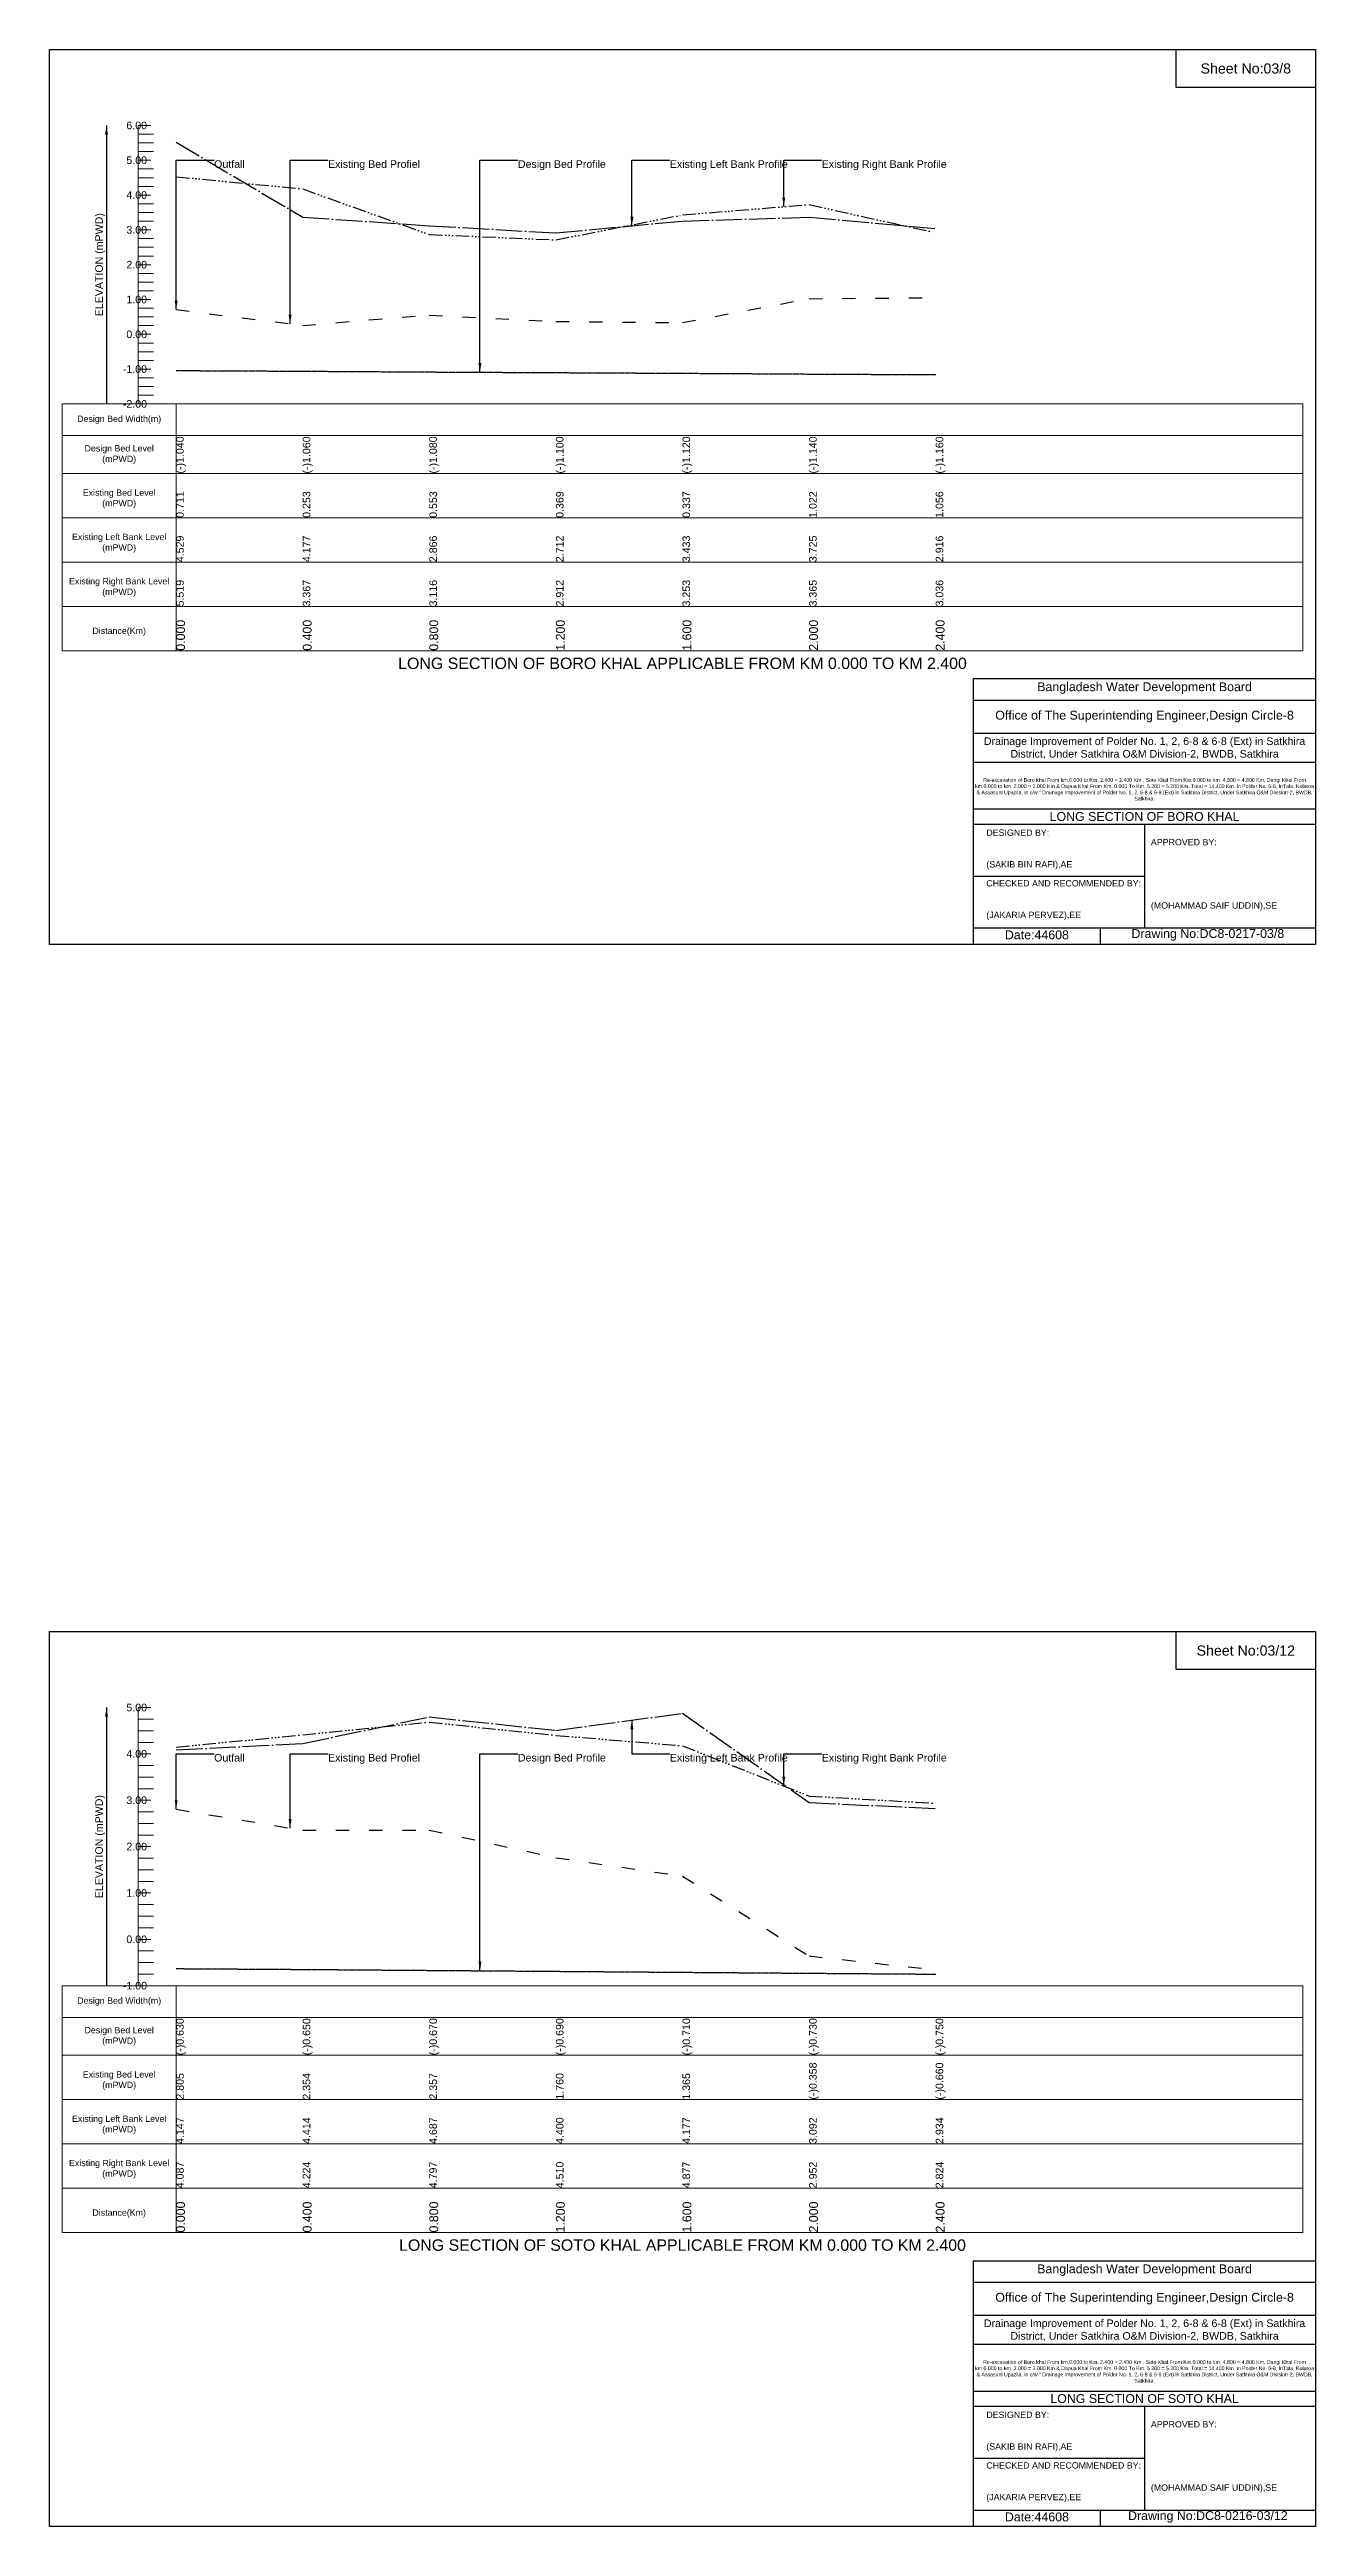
# Model space of a CAD drawing. Header units: inches. Extents: x 91000 to 218000, y -5656 to 30000.
# Drawn here: x 120000 to 128000, y -5656 to 10000 of the extents above; entities that cross this region are included whole.
import ezdxf

# ---------------------------------------------------------------- set-up
doc = ezdxf.new("R2010")
doc.units = ezdxf.units.IN
doc.header["$LTSCALE"] = 7
doc.header["$MEASUREMENT"] = 0
for name, pattern in [('ACAD_ISO03W100', [30, 12, -18]), ('ACAD_ISO04W100', [30, 24, -3, 0, -3]), ('ACAD_ISO14W100', [24, 12, -3, 0, -3, 0, -3, 0, -3]), ('CENTER', [2, 1.25, -0.25, 0.25, -0.25])]:
    doc.linetypes.add(name, pattern=pattern)
for name, color, linetype, lineweight in [('Design Bed Level Long Section', 7, 'CENTER', 25), ('Existing Bed Level for Long Section', 7, 'ACAD_ISO03W100', 25), ('Existing Left Bank of Long section', 7, 'ACAD_ISO04W100', 25), ('Existing Right Bank of Long Section', 7, 'ACAD_ISO14W100', 25), ('Long Section Border', 7, 'Continuous', 9), ('Long Section Labels', 7, 'Continuous', 9), ('Vscale for Long Section', 7, 'Continuous', 9)]:
    doc.layers.add(name, color=color, linetype=linetype, lineweight=lineweight)
doc.styles.get("Standard").update_dxf_attribs({"font": 'arial.ttf'})
doc.dimstyles.get("Standard").update_dxf_attribs({"dimtxt": 0.18, "dimasz": 0.18, "dimexe": 0.18, "dimexo": 0.0625, "dimgap": 0.09, "dimtad": 0, "dimtih": 1, "dimtoh": 1, "dimdec": 4, "dimzin": 0, "dimdsep": 46, "dimtxsty": 'Standard', "dimcen": 0.09, "dimadec": 0, "dimazin": 0, "dimtfac": 1, "dimtdec": 4, "dimtofl": 0, "dimtmove": 0, "dimatfit": 3, "dimfxl": 1, "dimtolj": 1, "dimtzin": 0, "dimarcsym": 0})

msp = doc.modelspace()

# ---------------------------------------------------------------- linework, layer by layer
for points in [[(120000, 10000), (128000, 10000), (128000, 4344), (120000, 4344)], [(127120, 10000), (128000, 10000), (128000, 9760), (127120, 9760)], [(120000, 0), (128000, 0), (128000, -5656), (120000, -5656)], [(127120, 0), (128000, 0), (128000, -240), (127120, -240)]]:
    msp.add_lwpolyline(points, close=True)
for points in [[(125840, 4344), (125840, 6024), (128000, 6024)], [(125840, 5888), (128000, 5888)], [(125840, 5680), (128000, 5680)], [(125840, 5496), (128000, 5496)], [(125840, 5200), (128000, 5200)], [(125840, 5104), (128000, 5104)], [(126920, 5104), (126920, 4448)], [(125840, 4776), (126920, 4776)], [(125840, 4448), (128000, 4448)], [(126640, 4448), (126640, 4344)], [(125840, -5656), (125840, -3976), (128000, -3976)], [(125840, -4112), (128000, -4112)], [(125840, -4320), (128000, -4320)], [(125840, -4504), (128000, -4504)], [(125840, -4800), (128000, -4800)], [(125840, -4896), (128000, -4896)], [(126920, -4896), (126920, -5552)], [(125840, -5224), (126920, -5224)], [(125840, -5552), (128000, -5552)], [(126640, -5552), (126640, -5656)]]:
    msp.add_lwpolyline(points)
at = {"layer": 'Design Bed Level Long Section'}
for points in [[(120800, 7971), (121600, 7967), (122400, 7962), (123200, 7958), (124000, 7954), (124800, 7949), (125600, 7945)], [(120800, -2130), (121600, -2135), (122400, -2141), (123200, -2147), (124000, -2153), (124800, -2159), (125600, -2165)]]:
    msp.add_lwpolyline(points, dxfattribs=at)
at = {"layer": 'Existing Bed Level for Long Section'}
for points in [[(120800, 8356), (121600, 8256), (122400, 8322), (123200, 8281), (124000, 8274), (124800, 8425), (125600, 8432)], [(120800, -1123), (121600, -1255), (122400, -1254), (123200, -1429), (124000, -1545), (124800, -2050), (125600, -2138)]]:
    msp.add_lwpolyline(points, dxfattribs=at)
at = {"layer": 'Existing Left Bank of Long section'}
for points in [[(120800, 9414), (121600, 8941), (122400, 8886), (123200, 8841), (124000, 8916), (124800, 8940), (125600, 8868)], [(120800, -748), (121600, -707), (122400, -539), (123200, -624), (124000, -516), (124800, -1080), (125600, -1118)]]:
    msp.add_lwpolyline(points, dxfattribs=at)
at = {"layer": 'Existing Right Bank of Long Section'}
for points in [[(120800, 9196), (121600, 9119), (122400, 8831), (123200, 8797), (124000, 8955), (124800, 9020), (125600, 8842)], [(120800, -730), (121600, -652), (122400, -572), (123200, -656), (124000, -721), (124800, -1039), (125600, -1085)]]:
    msp.add_lwpolyline(points, dxfattribs=at)
at = {"layer": 'Long Section Border'}
for points in [[(120080, 7760), (127920, 7760), (127920, 6200), (120080, 6200)], [(120080, -2238), (127920, -2238), (127920, -3798), (120080, -3798)]]:
    msp.add_lwpolyline(points, close=True, dxfattribs=at)
for points in [[(120800, 7760), (120800, 6200)], [(120080, 7560), (127920, 7560)], [(120080, 7320), (127920, 7320)], [(120080, 7040), (127920, 7040)], [(120080, 6760), (127920, 6760)], [(120080, 6480), (127920, 6480)], [(120800, -2238), (120800, -3798)], [(120080, -2438), (127920, -2438)], [(120080, -2678), (127920, -2678)], [(120080, -2958), (127920, -2958)], [(120080, -3238), (127920, -3238)], [(120080, -3518), (127920, -3518)]]:
    msp.add_lwpolyline(points, dxfattribs=at)
at = {"layer": 'Vscale for Long Section'}
for points in [[(120560, 7760), (120560, 7980), (120560, 8200), (120560, 8420), (120560, 8640), (120560, 8860), (120560, 9080), (120560, 9300), (120560, 9520)], [(120560, 9520), (120640, 9520)], [(120560, 9465), (120656, 9465)], [(120560, 9410), (120656, 9410)], [(120560, 9355), (120656, 9355)], [(120560, 9300), (120640, 9300)], [(120560, 9245), (120656, 9245)], [(120560, 9190), (120656, 9190)], [(120560, 9135), (120656, 9135)], [(120560, 9080), (120640, 9080)], [(120560, 9025), (120656, 9025)], [(120560, 8970), (120656, 8970)], [(120560, 8915), (120656, 8915)], [(120560, 8860), (120640, 8860)], [(120560, 8805), (120656, 8805)], [(120560, 8750), (120656, 8750)], [(120560, 8695), (120656, 8695)], [(120560, 8640), (120640, 8640)], [(120560, 8585), (120656, 8585)], [(120560, 8530), (120656, 8530)], [(120560, 8475), (120656, 8475)], [(120560, 8420), (120640, 8420)], [(120560, 8365), (120656, 8365)], [(120560, 8310), (120656, 8310)], [(120560, 8255), (120656, 8255)], [(120560, 8200), (120640, 8200)], [(120560, 8145), (120656, 8145)], [(120560, 8090), (120656, 8090)], [(120560, 8035), (120656, 8035)], [(120560, 7980), (120640, 7980)], [(120560, 7925), (120656, 7925)], [(120560, 7870), (120656, 7870)], [(120560, 7815), (120656, 7815)], [(120560, 7760), (120640, 7760)], [(120560, -2238), (120560, -1945), (120560, -1652), (120560, -1359), (120560, -1066), (120560, -773), (120560, -480)], [(120560, -480), (120640, -480)], [(120560, -553), (120656, -553)], [(120560, -626), (120656, -626)], [(120560, -700), (120656, -700)], [(120560, -773), (120640, -773)], [(120560, -846), (120656, -846)], [(120560, -920), (120656, -920)], [(120560, -993), (120656, -993)], [(120560, -1066), (120640, -1066)], [(120560, -1139), (120656, -1139)], [(120560, -1212), (120656, -1212)], [(120560, -1286), (120656, -1286)], [(120560, -1359), (120640, -1359)], [(120560, -1432), (120656, -1432)], [(120560, -1506), (120656, -1506)], [(120560, -1579), (120656, -1579)], [(120560, -1652), (120640, -1652)], [(120560, -1725), (120656, -1725)], [(120560, -1798), (120656, -1798)], [(120560, -1872), (120656, -1872)], [(120560, -1945), (120640, -1945)], [(120560, -2018), (120656, -2018)], [(120560, -2092), (120656, -2092)], [(120560, -2165), (120656, -2165)], [(120560, -2238), (120640, -2238)]]:
    msp.add_lwpolyline(points, dxfattribs=at)

# ---------------------------------------------------------------- texts
at = {"attachment_point": 5}
for s, insert, char_height in [('Sheet No:03/8', (127560, 9880), 64), ('Bangladesh Water Development Board', (126920, 5964), 56), ('Office of The Superintending Engineer,Design Circle-8', (126920, 5784), 56), ('Sheet No:03/12', (127560, -120), 64), ('Bangladesh Water Development Board', (126920, -4036), 56), ('Office of The Superintending Engineer,Design Circle-8', (126920, -4216), 56)]:
    msp.add_mtext(s, dxfattribs=dict(at, insert=insert, char_height=char_height))
for s, insert, char_height, width, attachment_point in [('Drainage Improvement of Polder No. 1, 2, 6-8 & 6-8 (Ext) in Satkhira District, Under Satkhira O&M Division-2, BWDB, Satkhira', (126920, 5584), 48, 2240, 5), ('Re-excavation of Boro khal From km.0.000 to Km. 2.400 = 2.400 Km , Soto Khal From Km.0.000 to km. 4.800 = 4.800 Km, Dangi Khal From km.0.000 to km. 2.000 = 2.000 Km & Dapua Khal From Km. 0.000 To Km. 5.200 = 5.200 Km. Total = 14.400 Km. in Polder No. 6-8, InTala, Kolaroa & Assasuni Upazila, in c/w “ Drainage Improvement of Polder No. 1, 2, 6-8 & 6-8 (Ext) in Satkhira District, Under Satkhira O&M Division-2, BWDB, Satkhira.', (126920, 5324), 23.565, 2160, 5), ('LONG SECTION OF BORO KHAL', (126920, 5152), 56, 2240, 5), ('DESIGNED BY:^J^J^J(SAKIB BIN RAFI),AE', (125920, 4944), 40, 1120, 4), ('APPROVED BY:^J^J^J^J^J^J(MOHAMMAD SAIF UDDIN),SE', (126960, 4784), 40, 1120, 4), ('CHECKED AND RECOMMENDED BY:^J^J^J(JAKARIA PERVEZ),EE', (125920, 4624), 40, 1120, 4), ('Date:44608', (126240, 4404), 56, 1120, 5), ('Drawing No:DC8-0217-03/8', (127320, 4404), 56, 1760, 5), ('Drainage Improvement of Polder No. 1, 2, 6-8 & 6-8 (Ext) in Satkhira District, Under Satkhira O&M Division-2, BWDB, Satkhira', (126920, -4416), 48, 2240, 5), ('Re-excavation of Boro khal From km.0.000 to Km. 2.400 = 2.400 Km , Soto Khal From Km.0.000 to km. 4.800 = 4.800 Km, Dangi Khal From km.0.000 to km. 2.000 = 2.000 Km & Dapua Khal From Km. 0.000 To Km. 5.200 = 5.200 Km. Total = 14.400 Km. in Polder No. 6-8, InTala, Kolaroa & Assasuni Upazila, in c/w “ Drainage Improvement of Polder No. 1, 2, 6-8 & 6-8 (Ext) in Satkhira District, Under Satkhira O&M Division-2, BWDB, Satkhira.', (126920, -4676), 23.565, 2160, 5), ('LONG SECTION OF SOTO KHAL', (126920, -4848), 56, 2240, 5), ('DESIGNED BY:^J^J^J(SAKIB BIN RAFI),AE', (125920, -5056), 40, 1120, 4), ('APPROVED BY:^J^J^J^J^J^J(MOHAMMAD SAIF UDDIN),SE', (126960, -5216), 40, 1120, 4), ('CHECKED AND RECOMMENDED BY:^J^J^J(JAKARIA PERVEZ),EE', (125920, -5376), 40, 1120, 4), ('Date:44608', (126240, -5596), 56, 1120, 5), ('Drawing No:DC8-0216-03/12', (127320, -5596), 56, 1760, 5)]:
    msp.add_mtext(s, dxfattribs=dict(insert=insert, char_height=char_height, width=width, attachment_point=attachment_point))
at = {"layer": 'Long Section Border', "attachment_point": 5}
for s, insert, char_height in [('Design Bed Width(m)', (120440, 7660), 40), ('Design Bed Level^J(mPWD)', (120440, 7440), 40), ('Existing Bed Level^J(mPWD)', (120440, 7160), 40), ('Existing Left Bank Level^J(mPWD)', (120440, 6880), 40), ('Existing Right Bank Level^J(mPWD)', (120440, 6600), 40), ('Distance(Km)', (120440, 6320), 40), ('LONG SECTION OF BORO KHAL APPLICABLE FROM KM 0.000 TO KM 2.400', (124000, 6120), 72), ('Design Bed Width(m)', (120440, -2338), 40), ('Design Bed Level^J(mPWD)', (120440, -2558), 40), ('Existing Bed Level^J(mPWD)', (120440, -2838), 40), ('Existing Left Bank Level^J(mPWD)', (120440, -3118), 40), ('Existing Right Bank Level^J(mPWD)', (120440, -3398), 40), ('Distance(Km)', (120440, -3678), 40), ('LONG SECTION OF SOTO KHAL APPLICABLE FROM KM 0.000 TO KM 2.400', (124000, -3878), 72)]:
    msp.add_mtext(s, dxfattribs=dict(at, insert=insert, char_height=char_height))
at = {"layer": 'Long Section Labels', "char_height": 48, "attachment_point": 1}
for s, insert in [('Outfall', (121040, 9300)), ('Existing Bed Profiel', (121760, 9300)), ('Design Bed Profile', (122960, 9300)), ('Existing Left Bank Profile', (123920, 9300)), ('Existing Right Bank Profile', (124880, 9300)), ('Outfall', (121040, -773)), ('Existing Bed Profiel', (121760, -773)), ('Design Bed Profile', (122960, -773)), ('Existing Left Bank Profile', (123920, -773)), ('Existing Right Bank Profile', (124880, -773))]:
    msp.add_mtext(s, dxfattribs=dict(at, insert=insert))
at = {"layer": 'Vscale for Long Section', "char_height": 48, "attachment_point": 6}
for s, insert in [('6.00', (120616, 9520)), ('5.00', (120616, 9300)), ('4.00', (120616, 9080)), ('3.00', (120616, 8860)), ('2.00', (120616, 8640)), ('1.00', (120616, 8420)), ('0.00', (120616, 8200)), ('-1.00', (120616, 7980)), ('-2.00', (120616, 7760)), ('5.00', (120616, -480)), ('4.00', (120616, -773)), ('3.00', (120616, -1066)), ('2.00', (120616, -1359)), ('1.00', (120616, -1652)), ('0.00', (120616, -1945)), ('-1.00', (120616, -2238))]:
    msp.add_mtext(s, dxfattribs=dict(at, insert=insert))
at = {"layer": 'Vscale for Long Section', "rotation": 90}
for s, insert, char_height, attachment_point in [('ELEVATION (mPWD)', (120320, 8640), 48, 5), ('(-)1.040', (120800, 7320), 48, 1), ('(-)1.060', (121600, 7320), 48, 1), ('(-)1.080', (122400, 7320), 48, 1), ('(-)1.100', (123200, 7320), 48, 1), ('(-)1.120', (124000, 7320), 48, 1), ('(-)1.140', (124800, 7320), 48, 1), ('(-)1.160', (125600, 7320), 48, 1), ('0.711', (120800, 7040), 48, 1), ('0.253', (121600, 7040), 48, 1), ('0.553', (122400, 7040), 48, 1), ('0.369', (123200, 7040), 48, 1), ('0.337', (124000, 7040), 48, 1), ('1.022', (124800, 7040), 48, 1), ('1.056', (125600, 7040), 48, 1), ('4.529', (120800, 6760), 48, 1), ('4.177', (121600, 6760), 48, 1), ('2.866', (122400, 6760), 48, 1), ('2.712', (123200, 6760), 48, 1), ('3.433', (124000, 6760), 48, 1), ('3.725', (124800, 6760), 48, 1), ('2.916', (125600, 6760), 48, 1), ('5.519', (120800, 6480), 48, 1), ('3.367', (121600, 6480), 48, 1), ('3.116', (122400, 6480), 48, 1), ('2.912', (123200, 6480), 48, 1), ('3.253', (124000, 6480), 48, 1), ('3.365', (124800, 6480), 48, 1), ('3.036', (125600, 6480), 48, 1), ('0.000', (120800, 6200), 56, 1), ('0.400', (121600, 6200), 56, 1), ('0.800', (122400, 6200), 56, 1), ('1.200', (123200, 6200), 56, 1), ('1.600', (124000, 6200), 56, 1), ('2.000', (124800, 6200), 56, 1), ('2.400', (125600, 6200), 56, 1), ('ELEVATION (mPWD)', (120320, -1359), 48, 5), ('(-)0.630', (120800, -2678), 48, 1), ('(-)0.650', (121600, -2678), 48, 1), ('(-)0.670', (122400, -2678), 48, 1), ('(-)0.690', (123200, -2678), 48, 1), ('(-)0.710', (124000, -2678), 48, 1), ('(-)0.730', (124800, -2678), 48, 1), ('(-)0.750', (125600, -2678), 48, 1), ('2.805', (120800, -2958), 48, 1), ('2.354', (121600, -2958), 48, 1), ('2.357', (122400, -2958), 48, 1), ('1.760', (123200, -2958), 48, 1), ('1.365', (124000, -2958), 48, 1), ('(-)0.358', (124800, -2958), 48, 1), ('(-)0.660', (125600, -2958), 48, 1), ('4.147', (120800, -3238), 48, 1), ('4.414', (121600, -3238), 48, 1), ('4.687', (122400, -3238), 48, 1), ('4.400', (123200, -3238), 48, 1), ('4.177', (124000, -3238), 48, 1), ('3.092', (124800, -3238), 48, 1), ('2.934', (125600, -3238), 48, 1), ('4.087', (120800, -3518), 48, 1), ('4.224', (121600, -3518), 48, 1), ('4.797', (122400, -3518), 48, 1), ('4.510', (123200, -3518), 48, 1), ('4.877', (124000, -3518), 48, 1), ('2.952', (124800, -3518), 48, 1), ('2.824', (125600, -3518), 48, 1), ('0.000', (120800, -3798), 56, 1), ('0.400', (121600, -3798), 56, 1), ('0.800', (122400, -3798), 56, 1), ('1.200', (123200, -3798), 56, 1), ('1.600', (124000, -3798), 56, 1), ('2.000', (124800, -3798), 56, 1), ('2.400', (125600, -3798), 56, 1)]:
    msp.add_mtext(s, dxfattribs=dict(at, insert=insert, char_height=char_height, attachment_point=attachment_point))

# ---------------------------------------------------------------- leaders
at = {"layer": 'Long Section Labels', "annotation_type": 0, "has_hookline": 1, "hookline_direction": 0}
for points, text_width in [([(120800, 8356), (120800, 9300), (121040, 9300)], 186), ([(121520, 8266), (121520, 9300), (121760, 9300)], 571), ([(122720, 7961), (122720, 9300), (122960, 9300)], 547), ([(123680, 8886), (123680, 9300), (123920, 9300)], 737), ([(124640, 9007), (124640, 9300), (124880, 9300)], 782), ([(123680, -559), (123680, -773), (123920, -773)], 737), ([(120800, -1123), (120800, -773), (121040, -773)], 186), ([(121520, -1242), (121520, -773), (121760, -773)], 571), ([(122720, -2144), (122720, -773), (122960, -773)], 547), ([(124640, -975), (124640, -773), (124880, -773)], 782)]:
    msp.add_leader(points, dimstyle='Standard', override={"dimasz": 57.6}, dxfattribs=dict(at, text_width=text_width))
at = {"layer": 'Vscale for Long Section'}
for points in [[(120360, 9520), (120360, 7760)], [(120360, -480), (120360, -2238)]]:
    msp.add_leader(points, dimstyle='Standard', override={"dimasz": 57.6}, dxfattribs=at)

doc.saveas('drawing.dxf')
